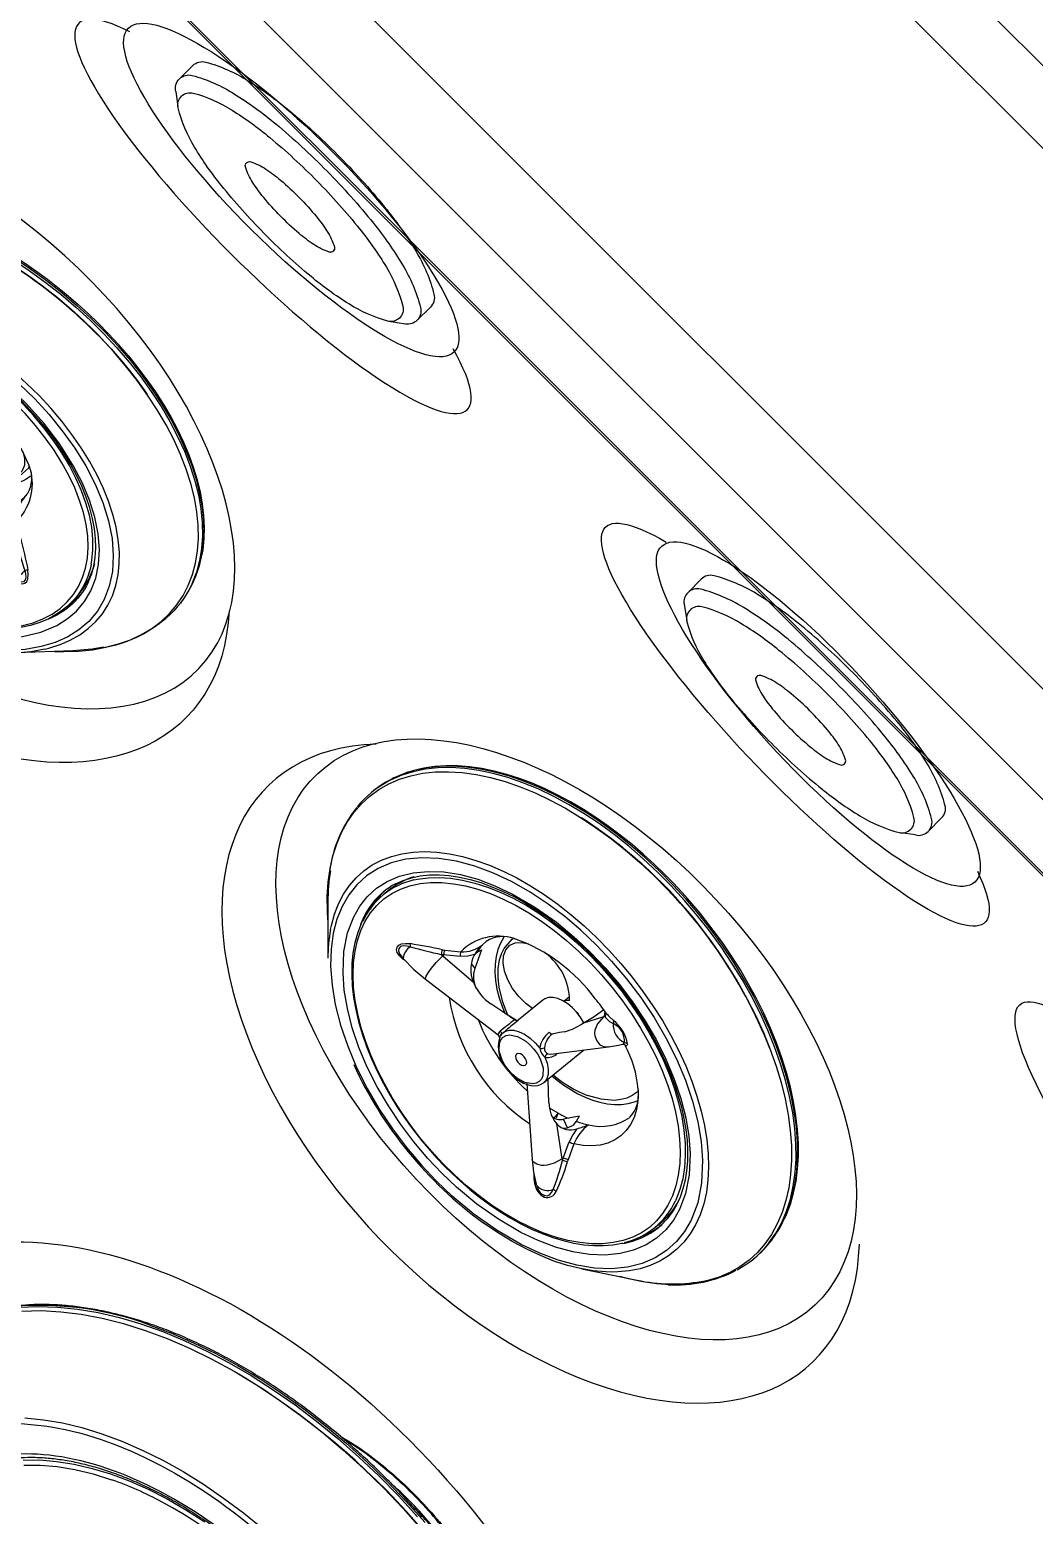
# Model space of a CAD drawing. Extents: x 398 to 509, y 623 to 780.
# Drawn here: x 493.93 to 499.46, y 717.08 to 725.25 of the extents above; entities that cross this region are included whole.
import ezdxf

# ---------------------------------------------------------------- set-up
doc = ezdxf.new("R2010")
doc.units = 0
doc.header["$MEASUREMENT"] = 0
for name, color, linetype in [('1', 4, 'Continuous'), ('2', 3, 'Continuous'), ('BDIM_YELLOW', 2, 'Continuous'), ('JET', 3, 'Continuous'), ('Menu', 1, 'Continuous')]:
    doc.layers.add(name, color=color, linetype=linetype)

# ---------------------------------------------------------------- blocks, each defined once
blk = doc.blocks.new('5Dir_1645301-2')
at = {"layer": '1', "color": 3, "linetype": 'Continuous', "lineweight": 25}
blk.add_line((1.1456, -1.4903), (1.1532, -1.4878), dxfattribs=at)
at = {"layer": '1', "color": 3, "linetype": 'Continuous', "lineweight": 25, "flags": 128}
for points in [[(1.5568, -0.2687), (1.4969, -0.3367), (1.4286, -0.402), (1.3524, -0.4643), (1.2685, -0.5233), (1.1775, -0.5786), (1.1775, -0.5786)], [(1.6722, -1.2596), (1.5585, -1.3208), (1.4384, -1.3778), (1.3125, -1.4304), (1.1812, -1.4784), (1.045, -1.5217), (0.9045, -1.56), (0.7602, -1.5933), (0.6126, -1.6214), (0.4622, -1.6442), (0.3097, -1.6616), (0.1557, -1.6736), (0.0007, -1.68), (-0.1548, -1.681)], [(2.2001, -0.8194), (2.1323, -0.9001), (2.056, -0.9783), (1.9715, -1.0536), (1.8792, -1.1258), (1.7793, -1.1946), (1.6722, -1.2596)], [(1.7473, -0.4446), (1.6727, -0.5146), (1.5902, -0.5816), (1.5001, -0.6452), (1.4029, -0.7052), (1.2989, -0.7614), (1.1886, -0.8134), (1.0726, -0.861), (0.9514, -0.9041), (0.8254, -0.9424), (0.6953, -0.9757), (0.5616, -1.004), (0.4249, -1.027)], [(1.5797, -0.2838), (1.5205, -0.352), (1.4531, -0.4175), (1.3778, -0.4802), (1.2949, -0.5396), (1.2049, -0.5954), (1.1082, -0.6473), (1.0054, -0.6952), (0.8969, -0.7387), (0.7833, -0.7776), (0.6652, -0.8117)], [(2.2259, -0.8218), (2.1608, -0.9027), (2.0873, -0.9812), (2.0057, -1.057), (1.9162, -1.1297), (1.8192, -1.1991), (1.715, -1.265), (1.6041, -1.3271), (1.4868, -1.3852), (1.3637, -1.4391), (1.235, -1.4885), (1.1014, -1.5333), (0.9633, -1.5733), (0.8212, -1.6084), (0.6757, -1.6384), (0.5273, -1.6632), (0.3765, -1.6828), (0.224, -1.697), (0.0702, -1.7058), (-0.0842, -1.7092)], [(1.6787, -1.2973), (1.5656, -1.3581), (1.4463, -1.4147), (1.3212, -1.4671), (1.1909, -1.515), (1.0557, -1.5582), (0.9162, -1.5966), (0.7729, -1.63), (0.6264, -1.6583), (0.4771, -1.6814), (0.3257, -1.6992), (0.1727, -1.7116), (0.0186, -1.7186), (-0.1359, -1.7202)]]:
    blk.add_lwpolyline(points, dxfattribs=at)
at = {"layer": '1', "color": 3, "linetype": 'Continuous', "lineweight": 25}
for centre, radius, start, end in [((0.1921, 1.179), 2.015, 290.626, 299.27865), ((-0.1029, 2.0654), 2.9487, 249.51846, 289.92178), ((0.8358, 0.249), 1.7611, 298.59552, 322.60831), ((-0.1035, 2.4452), 4.1289, 252.28008, 287.71992)]:
    blk.add_arc(centre, radius, start, end, dxfattribs=at)
for points, knots in [([(-1.5883, 1.0334), (-1.1945, 1.2607), (-0.6604, 1.3884), (0.4534, 1.3884), (0.9875, 1.2607), (1.7751, 0.806), (1.9963, 0.4977), (1.9963, -0.1453), (1.7751, -0.4536), (1.3813, -0.681)], [0, 0, 0, 0, 0.25, 0.25, 0.5, 0.5, 0.75, 0.75, 1, 1, 1, 1]), ([(1.2411, -0.6), (1.5977, -0.3942), (1.7981, -0.1149), (1.7981, 0.4673), (1.5977, 0.7466), (0.8845, 1.1583), (0.4008, 1.274), (-0.6078, 1.274), (-1.0915, 1.1583), (-1.4481, 0.9524)], [0, 0, 0, 0, 0.25, 0.25, 0.5, 0.5, 0.75, 0.75, 1, 1, 1, 1]), ([(1.3813, -0.681), (0.9875, -0.9083), (0.4534, -1.036), (-0.6604, -1.036), (-1.1945, -0.9083), (-1.9821, -0.4536), (-2.2033, -0.1453), (-2.2033, 0.4977), (-1.9821, 0.806), (-1.5883, 1.0334)], [0, 0, 0, 0, 0.25, 0.25, 0.5, 0.5, 0.75, 0.75, 1, 1, 1, 1]), ([(-1.4481, 0.9524), (-1.8047, 0.7466), (-2.0051, 0.4673), (-2.0051, -0.1149), (-1.8047, -0.3942), (-1.0915, -0.8059), (-0.6078, -0.9216), (0.4008, -0.9216), (0.8845, -0.8059), (1.2411, -0.6)], [0, 0, 0, 0, 0.25, 0.25, 0.5, 0.5, 0.75, 0.75, 1, 1, 1, 1]), ([(1.7339, -0.023), (1.7304, -0.0362), (1.7209, -0.0713), (1.6967, -0.1275), (1.6631, -0.1914), (1.6221, -0.2538), (1.5744, -0.3147), (1.5201, -0.3737), (1.4595, -0.4307), (1.3926, -0.4854), (1.3198, -0.5378), (1.2414, -0.5874), (1.1576, -0.6341), (1.0689, -0.6778), (0.9757, -0.7182), (0.8783, -0.7552), (0.7772, -0.7885), (0.673, -0.8181), (0.5665, -0.8437), (0.4584, -0.8654), (0.3506, -0.8828), (0.2455, -0.896), (0.1526, -0.9046), (0.0698, -0.91), (-0.0124, -0.9135), (-0.0706, -0.914), (-0.1035, -0.9143)], [0, 0, 0, 0, 0.027332, 0.072799, 0.118018, 0.163018, 0.207847, 0.25255, 0.297163, 0.341716, 0.386228, 0.430709, 0.475161, 0.519584, 0.563967, 0.608293, 0.652529, 0.696626, 0.740495, 0.783973, 0.826717, 0.867857, 0.906357, 0.933713, 0.962615, 1, 1, 1, 1]), ([(-0.1035, -1.7286), (-0.0522, -1.7282), (0.0196, -1.7275), (0.1249, -1.7229), (0.2137, -1.7175), (0.319, -1.7086), (0.4287, -1.6964), (0.5424, -1.6807), (0.6582, -1.6613), (0.7749, -1.6383), (0.8914, -1.6114), (1.007, -1.5808), (1.121, -1.5466), (1.2326, -1.5087), (1.3415, -1.4673), (1.4471, -1.4224), (1.5489, -1.3743), (1.6467, -1.3229), (1.74, -1.2685), (1.8285, -1.2111), (1.9119, -1.151), (1.99, -1.0883), (2.0625, -1.023), (2.129, -0.9553), (2.1862, -0.8901), (2.2181, -0.8468), (2.2323, -0.8274)], [0, 0, 0, 0, 0.051832, 0.072404, 0.106585, 0.141972, 0.179847, 0.219293, 0.25994, 0.301493, 0.343741, 0.386529, 0.429744, 0.473295, 0.517116, 0.561155, 0.605372, 0.649738, 0.694231, 0.738837, 0.783549, 0.828367, 0.873296, 0.91835, 0.96355, 1, 1, 1, 1]), ([(0.5272, -1.6823), (0.5048, -1.6899), (0.4329, -1.7145), (0.3011, -1.7439), (0.1352, -1.7701), (-0.0355, -1.7827), (-0.2071, -1.7826), (-0.3771, -1.7699), (-0.5421, -1.7443), (-0.6838, -1.7118), (-0.7648, -1.6834), (-0.7974, -1.672)], [0, 0, 0, 0, 0.05568, 0.178797, 0.30186, 0.424915, 0.548026, 0.671148, 0.79422, 0.917269, 1, 1, 1, 1]), ([(-0.7647, -1.6774), (-0.7428, -1.6849), (-0.6724, -1.7094), (-0.5419, -1.7386), (-0.3771, -1.7644), (-0.207, -1.7771), (-0.0355, -1.7772), (0.1352, -1.7646), (0.3009, -1.7383), (0.4229, -1.7117), (0.4853, -1.6906), (0.4982, -1.6863)], [0, 0, 0, 0, 0.058427, 0.188106, 0.317809, 0.447564, 0.577307, 0.706992, 0.836685, 0.966435, 1, 1, 1, 1]), ([(-0.4098, -1.7176), (-0.3931, -1.7202), (-0.3294, -1.73), (-0.2147, -1.7374), (-0.0686, -1.7388), (0.0479, -1.7334), (0.1138, -1.7246), (0.132, -1.7221)], [0, 0, 0, 0, 0.095471, 0.3629429, 0.6304147, 0.8978867, 1, 1, 1, 1]), ([(-0.2855, -1.7248), (-0.2797, -1.7255), (-0.22, -1.732), (-0.1235, -1.7337), (-0.0342, -1.7287), (0.0004, -1.7268)], [0, 0, 0, 0, 0.062516, 0.636913, 1, 1, 1, 1])]:
    blk.add_open_spline(points, degree=3, knots=knots, dxfattribs=at)
blk = doc.blocks.new('3S-R_1644801-1')
at = {"layer": '1', "color": 3, "linetype": 'Continuous'}
for p, q in [((0.586, 1.5607), (0.5765, 1.5662)), ((-0.5285, 1.2364), (-0.5345, 1.231)), ((0.6165, 0.9931), (0.5805, 1.0139)), ((0.971, 0.6987), (0.921, 1.0049)), ((-0.0595, 0.6396), (-0.054, 0.6418)), ((-0.2644, 0.4846), (-0.265, 0.4841)), ((0.344, 0.4142), (0.4363, 0.4144)), ((0.4363, 0.4144), (0.4492, 0.4151)), ((-0.3786, 0.3504), (-0.3678, 0.3773)), ((-0.0731, 0.1207), (-0.2229, 0.4022)), ((0.1899, 0.3866), (0.2234, 0.3821)), ((0.1899, 0.3866), (0.2377, 0.3117)), ((0.2736, 0.3505), (0.2377, 0.3117)), ((0.2838, 0.3296), (0.2736, 0.3505)), ((0.4431, 0.3826), (0.2744, 0.2869)), ((0.4377, 0.3865), (0.3429, 0.3859)), ((0.4511, 0.3873), (0.4377, 0.3865)), ((0.4377, 0.3865), (0.4431, 0.3826)), ((0.4511, 0.3873), (0.4431, 0.3826)), ((-0.3745, 0.3225), (-0.3979, 0.3173)), ((-0.372, 0.3239), (-0.3745, 0.3225)), ((-0.3745, 0.3225), (-0.3683, 0.3193)), ((-0.372, 0.3239), (-0.3683, 0.3193)), ((-0.3683, 0.3193), (-0.2921, 0.2239)), ((0.0869, 0.1396), (-0.1581, 0.281)), ((0.2168, 0.2735), (0.2068, 0.2177)), ((0.6297, 0.3039), (0.6447, 0.3164)), ((0.6369, 0.3084), (0.6447, 0.3164)), ((0.1238, 0.0546), (0.5055, 0.2299)), ((-0.4039, 0.1047), (-0.3696, 0.0849)), ((0.0869, 0.1396), (0.0887, 0.1385)), ((-0.3353, -0.0258), (-0.1738, -0.119)), ((-0.1786, -0.1218), (-0.191, -0.1828)), ((-0.1774, -0.116), (-0.1776, -0.1169)), ((-0.1094, -0.1562), (-0.0903, -0.1673)), ((-1.3462, -0.175), (-1.3478, -0.1829)), ((-0.2147, -0.6695), (-0.0693, -0.1884)), ((-0.0885, -0.1683), (-0.0903, -0.1673)), ((-0.0815, -0.1714), (-0.071, -0.1749)), ((-0.0692, -0.1872), (-0.0696, -0.189)), ((-0.0634, -0.1763), (-0.0593, -0.1769)), ((-0.596, -0.2938), (-0.5965, -0.2904)), ((-0.503, -0.4437), (-0.5269, -0.4325)), ((-0.4741, -0.4394), (-0.3647, -0.4378)), ((-0.4512, -0.4571), (-0.4741, -0.4394)), ((-0.4512, -0.4571), (-0.4285, -0.4666)), ((-0.3802, -0.4607), (-0.3647, -0.4378)), ((-0.3683, -0.6267), (-0.2921, -0.4179)), ((-0.4015, -0.6277), (-0.4245, -0.5418)), ((-0.3979, -0.5356), (-0.3745, -0.6239)), ((-0.399, -0.6401), (-0.4015, -0.6277)), ((-0.3745, -0.6239), (-0.3683, -0.6267)), ((-0.3745, -0.6239), (-0.372, -0.6366)), ((-0.372, -0.6366), (-0.3683, -0.6267)), ((-0.2707, -0.8105), (-0.2733, -0.826)), ((-0.2915, -0.8488), (-0.278, -0.8251)), ((-0.6005, -1.0319), (-0.5645, -1.0527)), ((-0.4674, -1.0915), (-0.4725, -1.0886)), ((-0.4225, -1.3223), (-0.1323, -1.2125)), ((-1.0809, -1.3047), (-1.0713, -1.3102))]:
    blk.add_line(p, q, dxfattribs=at)
at = {"layer": '1', "color": 3, "linetype": 'Continuous', "flags": 128}
for points in [[(0.3212, 1.6422), (0.2661, 1.6439), (0.1963, 1.6401), (0.1245, 1.6298), (0.0511, 1.6132), (-0.0236, 1.5902), (-0.0992, 1.5609), (-0.1756, 1.5255), (-0.2522, 1.4842), (-0.3289, 1.437), (-0.4052, 1.3843), (-0.4809, 1.3262), (-0.5556, 1.263), (-0.629, 1.1949), (-0.7007, 1.1222), (-0.7706, 1.0454), (-0.8382, 0.9646), (-0.9034, 0.8802), (-0.9657, 0.7926), (-1.025, 0.7022), (-1.081, 0.6094), (-1.1334, 0.5145), (-1.182, 0.4179), (-1.2267, 0.3201), (-1.2672, 0.2215), (-1.3034, 0.1226), (-1.335, 0.0236), (-1.362, -0.0749), (-1.3843, -0.1725), (-1.4017, -0.2688), (-1.4142, -0.3634), (-1.4217, -0.4558), (-1.4242, -0.5458), (-1.4217, -0.6329), (-1.4142, -0.7167), (-1.4017, -0.7968), (-1.3843, -0.873), (-1.362, -0.9449), (-1.335, -1.0122), (-1.3034, -1.0746), (-1.2738, -1.1223)], [(0.3156, 1.6432), (0.2932, 1.6451), (0.2313, 1.6448), (0.1678, 1.6394), (0.1029, 1.6288), (0.0369, 1.6131), (-0.03, 1.5924), (-0.0975, 1.5668), (-0.1656, 1.5363), (-0.2338, 1.5011), (-0.302, 1.4613), (-0.37, 1.4171), (-0.4375, 1.3687), (-0.5042, 1.3161), (-0.57, 1.2598), (-0.6346, 1.1998), (-0.6978, 1.1365), (-0.7591, 1.0703), (-0.8183, 1.0016), (-0.8748, 0.9313), (-0.9276, 0.861), (-0.9769, 0.7909), (-1.0107, 0.74), (-1.0433, 0.6885), (-1.0882, 0.6134)], [(0.4842, 1.6065), (0.4708, 1.6109), (0.4085, 1.6265), (0.3434, 1.6356), (0.2757, 1.6383), (0.2059, 1.6346), (0.1341, 1.6243), (0.0607, 1.6077), (-0.014, 1.5846), (-0.0897, 1.5554), (-0.166, 1.52), (-0.2426, 1.4787)], [(-0.3304, -1.2875), (-0.3754, -1.3076), (-0.4506, -1.3367), (-0.5248, -1.3596), (-0.5978, -1.3762), (-0.6692, -1.3863), (-0.7386, -1.3901), (-0.8059, -1.3874), (-0.8706, -1.3783), (-0.9326, -1.3628), (-0.9915, -1.341), (-1.0472, -1.3129), (-1.0993, -1.2787), (-1.1476, -1.2386), (-1.1921, -1.1927), (-1.2323, -1.1411), (-1.2683, -1.0842), (-1.2997, -1.0222), (-1.3266, -0.9553), (-1.3487, -0.8838), (-1.366, -0.8081), (-1.3784, -0.7284), (-1.3859, -0.6451), (-1.3884, -0.5585), (-1.3859, -0.4691), (-1.3784, -0.3772), (-1.366, -0.2831), (-1.3487, -0.1874), (-1.3266, -0.0904), (-1.2997, 0.0076), (-1.2683, 0.1059), (-1.2323, 0.2043), (-1.1921, 0.3023), (-1.1476, 0.3995), (-1.0993, 0.4955), (-1.0472, 0.5898), (-0.9915, 0.6822), (-0.9326, 0.772), (-0.8706, 0.8591), (-0.8059, 0.943), (-0.7386, 1.0233), (-0.6692, 1.0997), (-0.5978, 1.1719), (-0.5248, 1.2396), (-0.4506, 1.3025), (-0.3754, 1.3602), (-0.2995, 1.4127), (-0.2233, 1.4595), (-0.1471, 1.5006), (-0.0712, 1.5358), (0.004, 1.5649), (0.0783, 1.5878), (0.1512, 1.6043), (0.2226, 1.6145), (0.292, 1.6183), (0.3593, 1.6156), (0.424, 1.6065), (0.486, 1.591), (0.5449, 1.5691), (0.6006, 1.5411), (0.6527, 1.5069), (0.7011, 1.4668), (0.7455, 1.4208), (0.7857, 1.3693), (0.8217, 1.3124), (0.8531, 1.2504), (0.88, 1.1835), (0.9021, 1.112), (0.9194, 1.0363), (0.9319, 0.9566), (0.9369, 0.9077)], [(-0.2426, 1.4787), (-0.3193, 1.4315), (-0.3956, 1.3788), (-0.4713, 1.3207), (-0.546, 1.2574), (-0.6194, 1.1894), (-0.6912, 1.1167), (-0.761, 1.0398), (-0.8287, 0.959), (-0.8938, 0.8747), (-0.9561, 0.7871), (-1.0154, 0.6967), (-1.0714, 0.6038), (-1.1238, 0.5089), (-1.1725, 0.4124), (-1.2171, 0.3146), (-1.2576, 0.216), (-1.2938, 0.117), (-1.3254, 0.0181), (-1.3525, -0.0804), (-1.3747, -0.178), (-1.3921, -0.2743), (-1.4046, -0.3689), (-1.4122, -0.4614), (-1.4147, -0.5513), (-1.4122, -0.6384), (-1.4046, -0.7222), (-1.3921, -0.8024), (-1.3747, -0.8786), (-1.3525, -0.9505), (-1.3254, -1.0178), (-1.2938, -1.0802), (-1.2576, -1.1374), (-1.2171, -1.1892), (-1.1725, -1.2354), (-1.1608, -1.246)], [(-0.7973, 0.0419), (-0.7607, 0.1305), (-0.7199, 0.2183), (-0.6753, 0.3048), (-0.627, 0.3895), (-0.5752, 0.472), (-0.5203, 0.5519), (-0.4626, 0.6287), (-0.4022, 0.7021), (-0.3396, 0.7717), (-0.2751, 0.8371), (-0.209, 0.8979), (-0.1417, 0.9539), (-0.0734, 1.0048), (-0.0046, 1.0502), (0.0643, 1.09), (0.1331, 1.124), (0.2013, 1.1519), (0.2687, 1.1737), (0.3348, 1.1892), (0.3993, 1.1983), (0.4619, 1.201), (0.5222, 1.1972), (0.58, 1.1871), (0.6349, 1.1706), (0.6867, 1.1478), (0.735, 1.1189), (0.7796, 1.084), (0.8204, 1.0432), (0.857, 0.9969), (0.8893, 0.9452), (0.9171, 0.8884), (0.9285, 0.8602)], [(-0.7684, 0.0343), (-0.7223, 0.1439), (-0.6699, 0.252), (-0.6079, 0.3639), (-0.5398, 0.4721), (-0.463, 0.5796), (-0.3812, 0.6808), (-0.2931, 0.7767), (-0.2015, 0.8638), (-0.1074, 0.9414), (-0.0116, 1.0085), (0.0827, 1.0635), (0.1765, 1.1072), (0.2944, 1.1461), (0.405, 1.1649), (0.5068, 1.165), (0.5788, 1.1534), (0.6462, 1.1318), (0.7121, 1.0982), (0.7717, 1.054), (0.8264, 0.997), (0.8731, 0.9294), (0.9121, 0.8502), (0.9418, 0.7616), (0.9619, 0.6644), (0.9722, 0.5598), (0.9726, 0.4512), (0.9636, 0.3376), (0.9383, 0.1869), (0.8993, 0.0366), (0.8485, -0.1102)], [(-0.7145, 0.0295), (-0.6716, 0.1318), (-0.6227, 0.2327), (-0.5648, 0.3372), (-0.5012, 0.4381), (-0.4296, 0.5385), (-0.3531, 0.633), (-0.2709, 0.7224), (-0.1854, 0.8038), (-0.0976, 0.8762), (-0.0082, 0.9388), (0.0798, 0.9901), (0.1674, 1.0309), (0.2775, 1.0672), (0.3807, 1.0848), (0.4758, 1.085), (0.5429, 1.0741), (0.6058, 1.0539), (0.6673, 1.0226), (0.7229, 0.9813), (0.7741, 0.9281), (0.8177, 0.865), (0.8541, 0.7911), (0.8818, 0.7083), (0.9005, 0.6177), (0.9101, 0.52), (0.9105, 0.4187), (0.9021, 0.3126), (0.8785, 0.1719), (0.8421, 0.0317), (0.7947, -0.1054)], [(-0.5698, 0.3141), (-0.5232, 0.391), (-0.5036, 0.4212), (-0.4701, 0.4705), (-0.434, 0.5202), (-0.3941, 0.5717), (-0.3512, 0.6233), (-0.3058, 0.6741), (-0.2582, 0.7234), (-0.209, 0.7707), (-0.1583, 0.8154), (-0.1065, 0.8571), (-0.0539, 0.8956), (-0.0009, 0.9305), (0.0523, 0.9617), (0.1055, 0.989), (0.1583, 1.0121), (0.2106, 1.0311), (0.2622, 1.0458), (0.3128, 1.0562), (0.3623, 1.0622), (0.4107, 1.0636), (0.4578, 1.0604), (0.5035, 1.0524), (0.5479, 1.0394), (0.5908, 1.0209), (0.6005, 1.0152)], [(-0.7023, -0.9224), (-0.713, -0.9058), (-0.7409, -0.8545), (-0.7642, -0.7982), (-0.7828, -0.7373), (-0.7965, -0.6721), (-0.8053, -0.603), (-0.8091, -0.5305), (-0.8078, -0.455), (-0.8015, -0.377), (-0.7903, -0.2968), (-0.7741, -0.2151), (-0.7532, -0.1322), (-0.7275, -0.0487), (-0.6973, 0.0349), (-0.6628, 0.1181), (-0.6241, 0.2004), (-0.5815, 0.2813), (-0.5353, 0.3604), (-0.4857, 0.4371), (-0.433, 0.511), (-0.3775, 0.5817), (-0.3196, 0.6487), (-0.2597, 0.7116), (-0.198, 0.77), (-0.135, 0.8236), (-0.071, 0.8721), (-0.0064, 0.9152), (0.0583, 0.9526), (0.1229, 0.9841), (0.1869, 1.0094), (0.2499, 1.0286), (0.3116, 1.0414), (0.3716, 1.0477), (0.4294, 1.0475), (0.4378, 1.047)], [(0.8607, 0.4268), (0.8575, 0.3506), (0.8493, 0.2721), (0.8361, 0.1916), (0.818, 0.1097), (0.7951, 0.0269), (0.7676, -0.0563), (0.7355, -0.1393), (0.6992, -0.2218), (0.6588, -0.3031), (0.6146, -0.3828), (0.5669, -0.4603), (0.5159, -0.5353), (0.4619, -0.6072), (0.4054, -0.6755), (0.3466, -0.74), (0.2859, -0.8001), (0.2237, -0.8555), (0.1604, -0.9059), (0.0963, -0.9509), (0.0319, -0.9903), (-0.0325, -1.0238), (-0.0964, -1.0512), (-0.1595, -1.0724), (-0.2214, -1.0872), (-0.2816, -1.0956), (-0.3399, -1.0974), (-0.3958, -1.0927), (-0.449, -1.0815), (-0.4993, -1.0638), (-0.5462, -1.0398), (-0.5894, -1.0097), (-0.6289, -0.9735), (-0.6641, -0.9316), (-0.6951, -0.8842), (-0.7215, -0.8316), (-0.7432, -0.774), (-0.7601, -0.7119), (-0.7721, -0.6457), (-0.779, -0.5757), (-0.7809, -0.5024), (-0.7778, -0.4263), (-0.7696, -0.3477), (-0.7564, -0.2673), (-0.7383, -0.1854), (-0.7154, -0.1026), (-0.6878, -0.0194), (-0.6558, 0.0637), (-0.6195, 0.1461), (-0.5791, 0.2274), (-0.5349, 0.3071), (-0.4871, 0.3847), (-0.4361, 0.4596), (-0.3822, 0.5315), (-0.3256, 0.5999), (-0.2669, 0.6643), (-0.2062, 0.7244), (-0.144, 0.7798), (-0.0806, 0.8302), (-0.0166, 0.8752), (0.0479, 0.9146), (0.1122, 0.9481), (0.1762, 0.9755), (0.2392, 0.9967), (0.3011, 1.0115), (0.3614, 1.0199), (0.4196, 1.0217), (0.4755, 1.017), (0.5288, 1.0058), (0.579, 0.9881), (0.6259, 0.9642), (0.6692, 0.934), (0.7086, 0.8979), (0.7439, 0.8559), (0.7748, 0.8085), (0.8012, 0.7559), (0.823, 0.6983), (0.8398, 0.6363), (0.8518, 0.57), (0.8588, 0.5001), (0.8607, 0.4268)], [(0.6002, 1.016), (0.6067, 1.0124), (0.6087, 1.0112)], [(0.6238, -0.3749), (0.667, -0.2961), (0.6832, -0.2641), (0.7088, -0.2106), (0.7335, -0.1548), (0.7578, -0.0947), (0.7806, -0.0319), (0.8014, 0.0326), (0.8199, 0.0983), (0.8355, 0.1646), (0.8482, 0.2308), (0.8577, 0.2966), (0.8639, 0.3616), (0.8667, 0.4253), (0.866, 0.4874), (0.8618, 0.5476), (0.854, 0.6057), (0.8427, 0.6613), (0.8277, 0.7143), (0.8091, 0.7644), (0.7869, 0.8113), (0.7611, 0.8549), (0.7574, 0.8598)], [(0.9285, 0.8602), (0.9403, 0.8268), (0.9587, 0.7607), (0.9723, 0.6905), (0.981, 0.6165), (0.9848, 0.5391), (0.9835, 0.4588), (0.9773, 0.3759), (0.9661, 0.2909), (0.9501, 0.2042), (0.9293, 0.1162), (0.9252, 0.1008)], [(-0.054, 0.6418), (-0.0514, 0.6428), (-0.0027, 0.659), (0.0447, 0.6686), (0.0902, 0.6715), (0.1333, 0.6677), (0.1736, 0.6571), (0.2107, 0.64), (0.244, 0.6164), (0.2733, 0.5868), (0.2981, 0.5513), (0.3184, 0.5104), (0.3337, 0.4645), (0.344, 0.4142)], [(0.0372, 0.1683), (0.049, 0.2039), (0.0611, 0.2477), (0.0706, 0.2922), (0.0774, 0.337), (0.081, 0.3813), (0.0815, 0.4247), (0.0785, 0.4668), (0.072, 0.5072), (0.062, 0.5455), (0.0482, 0.5814), (0.0306, 0.6145), (0.0092, 0.6444), (-0.0034, 0.6576)], [(-1.0882, 0.6134), (-1.14, 0.5197), (-1.1596, 0.4819), (-1.1908, 0.4187), (-1.2213, 0.3526), (-1.2519, 0.2815), (-1.2814, 0.207), (-1.3091, 0.1301), (-1.3347, 0.0516), (-1.3576, -0.0281), (-1.3778, -0.1083), (-1.3948, -0.1886), (-1.4087, -0.2685), (-1.4191, -0.3478), (-1.4262, -0.4259), (-1.4296, -0.5028), (-1.4295, -0.5779), (-1.4257, -0.6511), (-1.4183, -0.7222), (-1.4072, -0.7908), (-1.3924, -0.8567), (-1.3739, -0.9198), (-1.3517, -0.9798), (-1.3259, -1.0366), (-1.2963, -1.0899), (-1.2776, -1.1179)], [(-0.0538, 0.6416), (-0.0447, 0.6383), (-0.0181, 0.6196), (0.0052, 0.5962), (0.0248, 0.5688), (0.0409, 0.5373), (0.0615, 0.4666), (0.0679, 0.3896)], [(-0.2733, 0.4949), (-0.2649, 0.4953), (-0.261, 0.492), (-0.2626, 0.4863), (-0.2644, 0.4846)], [(-0.264, 0.4695), (-0.2658, 0.4725), (-0.2759, 0.4765)], [(-0.2634, 0.4698), (-0.266, 0.4777), (-0.2635, 0.4849)], [(-0.2232, 0.4028), (-0.2514, 0.4512), (-0.2638, 0.4696)], [(-0.3683, 0.3193), (-0.3206, 0.3012), (-0.2824, 0.2998), (-0.2666, 0.304), (-0.2528, 0.3109), (-0.2311, 0.3304), (-0.2174, 0.3549), (-0.2148, 0.3684), (-0.2156, 0.3828), (-0.225, 0.4023)], [(0.2736, 0.3505), (0.2456, 0.3755), (0.2234, 0.3821)], [(0.2595, 0.4), (0.2993, 0.3904), (0.3429, 0.3859)], [(0.4431, 0.3826), (0.4806, 0.3499), (0.5045, 0.3184), (0.512, 0.3035), (0.5169, 0.2892), (0.5205, 0.2632), (0.5169, 0.2421), (0.512, 0.2344), (0.5054, 0.2301)], [(0.6661, 0.3603), (0.6625, 0.3764), (0.6521, 0.3875), (0.637, 0.3937), (0.619, 0.3965)], [(0.6746, 0.3645), (0.6698, 0.3627), (0.6661, 0.3603)], [(-0.6426, -1.0129), (-0.6467, -1.0097), (-0.6797, -0.9766), (-0.7093, -0.9392), (-0.7355, -0.8977), (-0.7583, -0.8523), (-0.7776, -0.8032), (-0.7934, -0.7505), (-0.8055, -0.6944), (-0.814, -0.6352), (-0.8187, -0.5732), (-0.8196, -0.5086), (-0.8168, -0.4418), (-0.8102, -0.3731), (-0.7998, -0.3028), (-0.7858, -0.2314), (-0.7682, -0.1593), (-0.7472, -0.087), (-0.723, -0.0152), (-0.6963, 0.055), (-0.6682, 0.1213), (-0.6418, 0.1783), (-0.62, 0.2219), (-0.5937, 0.2716), (-0.5698, 0.3141)], [(-0.2921, 0.2239), (-0.351, 0.2695), (-0.4047, 0.3057)], [(0.2462, 0.2612), (0.2414, 0.2626), (0.2168, 0.2735)], [(0.5056, 0.2299), (0.5681, 0.262), (0.6238, 0.2982)], [(0.619, 0.2953), (0.6191, 0.295), (0.6191, 0.2949)], [(0.6295, 0.3041), (0.6285, 0.3025), (0.6234, 0.2987)], [(-0.2983, 0.2296), (-0.3183, 0.205), (-0.3375, 0.1749), (-0.353, 0.1427), (-0.3642, 0.11), (-0.3705, 0.078), (-0.3718, 0.048), (-0.368, 0.0213), (-0.3592, -0.001), (-0.3458, -0.0181), (-0.3353, -0.0258)], [(-0.3293, 0.1887), (-0.336, 0.1791), (-0.3409, 0.1685)], [(0.1795, 0.205), (0.126, 0.1827), (0.0604, 0.1549)], [(-0.2151, 0.1469), (-0.2007, 0.1229), (-0.1792, 0.0882)], [(0.0122, -0.1504), (-0.0288, -0.1651), (-0.0487, -0.1647), (-0.0665, -0.1582), (-0.081, -0.146), (-0.0913, -0.129), (-0.0992, -0.0861), (-0.0913, -0.0343), (-0.081, -0.0053), (-0.0665, 0.0236), (-0.0487, 0.0506), (-0.0288, 0.074), (0.0122, 0.1067)], [(-0.0692, 0.1051), (-0.0737, 0.1217), (-0.074, 0.1222)], [(-0.0455, 0.0964), (-0.0188, 0.1196), (0.0087, 0.1364), (0.0357, 0.1458), (0.0609, 0.1476), (0.0831, 0.1416), (0.0869, 0.1396)], [(0.0122, 0.1067), (0.0532, 0.1214), (0.0731, 0.1209), (0.0909, 0.1145), (0.1054, 0.1023), (0.1157, 0.0852), (0.1236, 0.0424), (0.1157, -0.0094), (0.1054, -0.0384), (0.0909, -0.0673), (0.0731, -0.0943), (0.0532, -0.1178), (0.0122, -0.1504)], [(0.0941, -0.0691), (0.1092, -0.039), (0.1142, -0.0265), (0.121, -0.0059), (0.1259, 0.0151), (0.1288, 0.0368), (0.1291, 0.0582), (0.1267, 0.0788), (0.1211, 0.098), (0.1123, 0.1153), (0.0998, 0.13), (0.0888, 0.1377)], [(-0.2845, -1.255), (-0.3076, -1.2586), (-0.3712, -1.2645), (-0.4327, -1.264), (-0.4918, -1.257), (-0.5481, -1.2437), (-0.6015, -1.2241), (-0.6516, -1.1982), (-0.6981, -1.1663), (-0.7408, -1.1284), (-0.7795, -1.0848), (-0.814, -1.0358), (-0.8441, -0.9815), (-0.8696, -0.9222), (-0.8904, -0.8584), (-0.9065, -0.7902), (-0.9176, -0.718), (-0.9238, -0.6423), (-0.9251, -0.5634), (-0.9213, -0.4817), (-0.9127, -0.3977), (-0.899, -0.3118), (-0.8806, -0.2244), (-0.8574, -0.136), (-0.8296, -0.0471), (-0.7973, 0.0419)], [(-0.7684, 0.0343), (-0.8076, -0.0759), (-0.8398, -0.1858), (-0.8659, -0.3009), (-0.8834, -0.4136), (-0.8925, -0.5272), (-0.892, -0.6358), (-0.8817, -0.7404), (-0.8616, -0.8375), (-0.8319, -0.9261), (-0.793, -1.0053), (-0.7462, -1.0729), (-0.6915, -1.1299), (-0.6319, -1.1742), (-0.566, -1.2077), (-0.4986, -1.2293), (-0.4267, -1.241), (-0.3509, -1.2426), (-0.2718, -1.234), (-0.1851, -1.2141), (-0.0963, -1.1831), (-0.0025, -1.1394), (0.0918, -1.0844), (0.1875, -1.0173), (0.2817, -0.9397), (0.3733, -0.8526), (0.4613, -0.7568), (0.5432, -0.6555), (0.62, -0.548), (0.6881, -0.4399), (0.7501, -0.3279), (0.8025, -0.2199), (0.8485, -0.1102)], [(0.7947, -0.1054), (0.7518, -0.2077), (0.7028, -0.3086), (0.6449, -0.4131), (0.5813, -0.514), (0.5097, -0.6144), (0.4333, -0.7089), (0.3511, -0.7983), (0.2656, -0.8797), (0.1777, -0.9521), (0.0884, -1.0148), (0.0004, -1.0661), (-0.0872, -1.1069), (-0.1973, -1.1432), (-0.3006, -1.1608), (-0.3956, -1.1609), (-0.4627, -1.15), (-0.5256, -1.1299), (-0.5872, -1.0985), (-0.6428, -1.0572), (-0.6939, -1.004), (-0.7375, -0.9409), (-0.7739, -0.867), (-0.8016, -0.7843), (-0.8203, -0.6936), (-0.8299, -0.596), (-0.8304, -0.4946), (-0.8219, -0.3886), (-0.7983, -0.2479), (-0.7619, -0.1076), (-0.7145, 0.0295)], [(-0.0903, -0.1673), (-0.1006, -0.1597), (-0.115, -0.1409), (-0.124, -0.116), (-0.127, -0.0861), (-0.124, -0.0528), (-0.115, -0.0176), (-0.1006, 0.0178), (-0.0815, 0.0517)], [(0.04, -0.0058), (0.0385, 0.0039), (0.0339, 0.0108), (0.027, 0.0139), (0.0183, 0.013), (0.009, 0.0082), (0, 0), (-0.0076, -0.0107), (-0.013, -0.0226), (-0.0155, -0.0345), (-0.0156, -0.0379), (-0.0141, -0.0477), (-0.0095, -0.0545), (-0.0026, -0.0576), (0.0061, -0.0568), (0.0154, -0.0519), (0.0244, -0.0437), (0.032, -0.033), (0.0374, -0.0211), (0.0399, -0.0093), (0.04, -0.0058)], [(-0.2715, -0.0626), (-0.284, -0.1066), (-0.3067, -0.1569), (-0.3364, -0.2041), (-0.3713, -0.2455), (-0.4096, -0.2787), (-0.4491, -0.302), (-0.4875, -0.314), (-0.5228, -0.314), (-0.553, -0.3021), (-0.5763, -0.2788), (-0.5916, -0.2456), (-0.5973, -0.208)], [(-0.1792, -0.1331), (-0.194, -0.1951), (-0.2151, -0.2858)], [(-0.1898, -0.1766), (-0.2464, -0.2281), (-0.3163, -0.2759), (-0.363, -0.2995), (-0.4105, -0.3167), (-0.4577, -0.3263), (-0.493, -0.3282), (-0.5265, -0.3249), (-0.588, -0.3027), (-0.5951, -0.2977)], [(-0.5836, -0.3489), (-0.5834, -0.3489), (-0.5465, -0.355), (-0.5078, -0.3558), (-0.4676, -0.3513), (-0.4266, -0.3416), (-0.3851, -0.3268), (-0.3436, -0.3072), (-0.3025, -0.2831), (-0.2623, -0.255), (-0.2233, -0.2232), (-0.1936, -0.1956)], [(-0.071, -0.1749), (-0.07, -0.1752), (-0.0634, -0.1763)], [(-0.382, -1.1076), (-0.3693, -1.109), (-0.317, -1.1092), (-0.2631, -1.1042), (-0.208, -1.0941), (-0.1519, -1.079), (-0.0951, -1.0589), (-0.0378, -1.0339), (0.0197, -1.0043), (0.0771, -0.9701), (0.1342, -0.9317), (0.1906, -0.8891), (0.2461, -0.8427), (0.3004, -0.7927), (0.3531, -0.7395), (0.4039, -0.6838), (0.452, -0.6262), (0.4965, -0.5687), (0.5357, -0.5141), (0.5625, -0.4743), (0.5909, -0.4298), (0.6238, -0.3749)], [(-0.4366, -0.466), (-0.4147, -0.4974), (-0.3979, -0.5356)], [(-0.2148, -0.6694), (-0.2148, -0.6696), (-0.2174, -0.6715), (-0.2311, -0.6718), (-0.2528, -0.6683), (-0.2666, -0.665), (-0.2824, -0.6604), (-0.3206, -0.6469), (-0.3683, -0.6267)], [(-0.2766, -0.8233), (-0.2424, -0.7485), (-0.2147, -0.6695)], [(-0.3518, -0.8112), (-0.3481, -0.8317), (-0.3422, -0.8495), (-0.3332, -0.8622), (-0.3208, -0.8674), (-0.3073, -0.8645), (-0.2947, -0.8537), (-0.2915, -0.8488)], [(-0.2733, -0.826), (-0.2839, -0.85), (-0.2966, -0.8668), (-0.31, -0.8758), (-0.3242, -0.878), (-0.3377, -0.8734), (-0.3492, -0.8621), (-0.3595, -0.8432), (-0.3678, -0.8175)], [(-0.2915, -0.8488), (-0.2841, -0.8374), (-0.2815, -0.8313)], [(-0.2784, -0.8248), (-0.2768, -0.8236), (-0.2767, -0.8232)], [(-0.2762, -0.8225), (-0.2756, -0.8236), (-0.2733, -0.826)]]:
    blk.add_lwpolyline(points, dxfattribs=at)
at = {"layer": '1', "color": 3, "linetype": 'Continuous'}
for centre, radius, start, end in [((0.2832, 1.0472), 0.5962, 60.52964, 86.3407), ((0.3076, 1.0784), 0.5569, 49.00674, 71.50527), ((0.1981, 0.9599), 0.7182, 17.24494, 48.17241), ((0.0286, 0.874), 0.902, 8.34282, 30.83238), ((1.2631, -0.744), 2.6706, 132.30721, 167.69817), ((1.3052, -0.7707), 2.7186, 132.41515, 158.96366), ((0.4108, 0.6368), 0.4111, 33.53655, 86.2356), ((0.3779, 0.6612), 0.4067, 60.12416, 79.92352), ((0.3797, 0.6682), 0.4116, 40.95118, 59.85175), ((0.3901, 0.6403), 0.4305, 30.58408, 59.49455), ((0.0308, 0.4866), 0.1768, 67.79871, 119.16617), ((0.2149, 0.0652), 0.6366, 115.66445, 138.88085), ((-0.0563, 0.4234), 0.2745, 5.9299, 55.83546), ((-0.1743, 0.3186), 0.2022, 119.28967, 163.12123), ((-0.2569, 0.4832), 0.0202, 144.3471, 199.26079), ((-0.3819, 0.484), 0.1062, 286.42805, 355.98277), ((-0.2453, 0.3742), 0.1068, 106.64646, 175.76454), ((-0.2776, 0.3699), 0.5011, 1.40089, 9.39934), ((0.35, 0.669), 0.2549, 238.47784, 268.6536), ((-0.2635, 0.0115), 0.6515, 36.61005, 42.51161), ((0.0891, 0.4106), 0.255, 354.43533, 0.79728), ((0.8215, 0.4211), 0.3853, 180.98531, 185.14596), ((0.5343, -0.5026), 0.9217, 84.48931, 95.29328), ((0.7303, 0.4197), 0.2811, 180.93021, 186.62461), ((0.656, 0.3984), 0.037, 153.76169, 182.98849), ((0.6225, 0.3626), 0.0522, 2.10577, 89.65283), ((0.5733, -0.3391), 1.1715, 145.22787, 150.28496), ((-0.3831, 0.3086), 0.0189, 53.84223, 122.62566), ((-0.4604, 0.3786), 0.0865, 325.22909, 340.99641), ((-0.4761, 0.3926), 0.1247, 326.59255, 355.17739), ((-0.3552, 0.3644), 0.018, 79.10341, 134.33338), ((-0.6025, 0.3987), 0.6704, 340.33308, 359.21547), ((-0.4727, 0.3715), 0.6964, 351.91421, 357.01006), ((0.1813, 0.3321), 0.1035, 334.07408, 40.95457), ((0.607, -0.9165), 1.3131, 89.47751, 96.82136), ((0.5594, 0.3429), 0.0802, 331.04221, 41.91575), ((0.5792, 0.3741), 0.0959, 297.01706, 354.24656), ((0.6051, 0.3629), 0.0611, 310.44659, 357.53603), ((-0.3855, 0.308), 0.0182, 52.73267, 119.00375), ((0.1146, 0.3763), 0.1831, 290.751, 330.78375), ((0.2238, 0.1854), 0.0884, 76.1943, 94.54743), ((0.1811, 0.2732), 0.0684, 333.43477, 34.17458), ((0.5061, 0.4711), 0.2165, 287.93916, 302.60415), ((0.7459, 0.365), 0.1449, 208.95074, 211.79991), ((1.0361, -0.6817), 2.4355, 158.64536, 168.18076), ((0.3567, -0.2757), 0.9533, 147.14014, 180.81119), ((-0.4824, -0.0435), 0.3282, 35.45478, 54.56856), ((-0.27, -0.1903), 0.3234, 110.72407, 164.6096), ((-0.3413, 0.1185), 0.0436, 188.39501, 229.70363), ((-0.2009, 0.0823), 0.0224, 325.69564, 15.11197), ((-0.1216, 0.182), 0.1101, 238.43705, 285.16936), ((-0.6663, 0.374), 1.018, 299.38276, 347.12499), ((-0.0999, 0.1056), 0.0307, 283.40841, 359.0023), ((-0.123, 0.0814), 0.0789, 11.00487, 65.56855), ((-0.1283, 0.1262), 0.088, 302.18015, 340.23075), ((-0.051, 0.1182), 0.0225, 215.90238, 284.12074), ((-1.172, 0.6728), 2.1746, 329.7514, 344.66024), ((-0.1096, 0.1858), 0.137, 237.92886, 281.84853), ((-0.796, 0.4453), 1.0285, 312.03123, 338.66944), ((-0.1272, 0.0448), 0.0463, 8.55758, 41.92257), ((-0.0729, 0.0072), 0.1836, 272.9282, 335.4432), ((5.3545, 9.1669), 10.8062, 239.17761, 239.62687), ((-0.1986, -0.1258), 0.0207, 339.45217, 38.27595), ((4.8331, 8.1083), 9.6459, 238.6921, 239.29115), ((-0.0561, -0.201), 0.04, 132.8974, 156.44391), ((-0.0768, -0.1609), 0.0289, 236.4269, 284.36526), ((-0.0632, -0.133), 0.0432, 234.95062, 269.61061), ((-0.0547, -0.1918), 0.0156, 106.93516, 177.78382), ((-0.3058, -0.2765), 0.2907, 183.42511, 245.9137), ((-0.4201, -0.2924), 0.1758, 180.04638, 232.58516), ((-0.4614, -0.2306), 0.2524, 312.10762, 347.38225), ((-0.3718, -0.2935), 0.1444, 272.80219, 317.12426), ((-0.5892, -0.5931), 0.1725, 17.28153, 60.01754), ((-0.4212, -0.2343), 0.2248, 248.65581, 262.31227), ((-0.3983, -0.2423), 0.227, 242.53079, 260.27059), ((-0.4146, -0.291), 0.1764, 262.82289, 313.96683), ((-1.1913, 0.6641), 2.187, 315.3505, 330.20373), ((-0.4218, -0.4938), 0.0481, 266.77655, 299.77856), ((-0.3967, -0.5646), 0.0633, 265.62596, 290.52976), ((-0.3939, -0.5736), 0.0668, 265.58547, 289.16326), ((5.3604, 0.2822), 5.8328, 189.09856, 190.86771), ((-6.576, -1.4417), 6.256, 5.78426, 7.39384), ((-0.3422, -0.8593), 0.0491, 101.36855, 121.54669), ((-0.3014, -0.744), 0.0841, 233.11702, 285.83187), ((-0.3926, -0.6753), 0.4128, 217.88898, 239.75814), ((-0.359, -0.6965), 0.4109, 213.34456, 266.02546), ((-0.3832, -0.707), 0.4018, 229.00722, 252.67003), ((-0.4008, -0.683), 0.4139, 241.98392, 260.73117), ((-0.7805, -0.7937), 0.5927, 213.66233, 239.55134), ((-0.3675, -0.6493), 0.4616, 252.94486, 270.02772), ((-0.4329, -0.4282), 0.84, 280.17651, 290.97415), ((-0.7928, -0.8277), 0.5571, 228.65725, 251.69312), ((-0.7461, -0.6766), 0.7156, 252.24824, 283.29806), ((-0.7961, -0.3429), 1.0483, 281.5341, 290.88024)]:
    blk.add_arc(centre, radius, start, end, dxfattribs=at)
blk = doc.blocks.new('MINI')
at = {"layer": '1', "color": 3}
for p, q in [((0.2229, 0.9315), (0.3274, 0.9315)), ((0.3908, 0.8949), (0.4404, 0.8282)), ((0.3908, 0.8949), (0.3908, 0.8949)), ((0.3864, -0.9017), (0.4406, -0.8279)), ((0.2229, -0.9315), (0.3274, -0.9315)), ((0.3274, -0.9315), (0.3274, -0.9315))]:
    blk.add_line(p, q, dxfattribs=at)
for points in [[(0.2229, 0.9315, 0.267867), (0.1595, 0.8949, 0.072378), (0.0653, 0.6587, 0.034036), (0.019, 0.3836, 0.024706), (0, 0, 0.024706), (0.019, -0.3836, 0.034036), (0.0653, -0.6587, 0.072378), (0.1595, -0.8949, 0.267867), (0.2229, -0.9315, 0.267867)], [(0.3908, 0.8949, 0.267867), (0.3274, 0.9315, 0.267867), (0.2639, 0.8949, 0.072378), (0.1697, 0.6587, 0.034036), (0.1234, 0.3836, 0.024706), (0.1044, 0, 0.024706), (0.1234, -0.3836, 0.034036), (0.1697, -0.6587, 0.072378), (0.2639, -0.8949, 0.267867), (0.3274, -0.9315, 0.267867)], [(0.3274, -0.9315, 0.238458), (0.3864, -0.9017, 0.072378)]]:
    blk.add_lwpolyline(points, format="xyb", dxfattribs=at)
for points in [[(0.3864, -0.8553, 0.267867), (0.4447, -0.8217, 0.072378), (0.5312, -0.6048, 0.034036), (0.5737, -0.3522, 0.024706), (0.5911, 0, 0.024706), (0.5737, 0.3522, 0.034036), (0.5312, 0.6048, 0.072378), (0.4447, 0.8217, 0.267867), (0.3864, 0.8553, 0.267867), (0.3282, 0.8217, 0.072378), (0.2417, 0.6048, 0.034036), (0.1992, 0.3522, 0.024706), (0.1818, 0, 0.024706), (0.1992, -0.3522, 0.034036), (0.2417, -0.6048, 0.072378), (0.3282, -0.8217, 0.267867)], [(0.3879, 0.3434, 0.280852), (0.3677, 0.3312, 0.066452), (0.3365, 0.2437, 0.030521), (0.3214, 0.1434, 0.022038), (0.3153, 0.0031, 0.022038), (0.3214, -0.1373, 0.030521), (0.3365, -0.2376, 0.066452), (0.3677, -0.3251, 0.280852), (0.3879, -0.3373, 0.280852), (0.408, -0.3251, 0.066452), (0.4392, -0.2376, 0.030521), (0.4543, -0.1373, 0.022038), (0.4605, 0.0031, 0.022038), (0.4543, 0.1434, 0.030521), (0.4392, 0.2437, 0.066452), (0.408, 0.3312, 0.280852)]]:
    blk.add_lwpolyline(points, format="xyb", close=True, dxfattribs=at)
blk = doc.blocks.new('pillow')
at = {"layer": 'BDIM_YELLOW', "linetype": 'Continuous', "lineweight": 25}
for p, q in [((-3.2298, 3.1506), (3.2298, 3.1506)), ((3.0636, 2.8291), (-3.0635, 2.8291)), ((4.2382, 0.7268), (-4.2382, 0.7268)), ((4.5556, 0.2965), (-4.5556, 0.2965)), ((-3.8562, 0), (3.8562, 0))]:
    blk.add_line(p, q, dxfattribs=at)
at = {"layer": 'BDIM_YELLOW', "linetype": 'Continuous', "lineweight": 25, "flags": 128}
blk.add_lwpolyline([(3.8562, 0.0105), (-0.4627, 0.0105), (-3.8562, 0.0105)], dxfattribs=at)
blk = doc.blocks.new('2018 PRISM')
at = {"layer": '1'}
blk.add_arc((82.2644, 63.1037), 14.0138, 1.80046, 90.99738, dxfattribs=at)
at = {"layer": '2'}
for centre, major_axis, ratio, start_param, end_param in [((96.6886, 80.5185), (-1.0683, 1.0622), 0.20523, 5.720864, 10.055458), ((98.1609, 75.8055), (-1.4886, 1.5923), 0.581751, 5.811848, 9.953837), ((96.211, 72.1537), (-1.9942, 2.3983), 0.593701, 5.811848, 9.953837)]:
    blk.add_ellipse(centre, major_axis=major_axis, ratio=ratio, start_param=start_param, end_param=end_param, dxfattribs=at)
for centre, major_axis, ratio in [((96.7894, 80.6636), (-0.8956, 0.8904), 0.244815), ((99.6879, 77.7821), (-0.8614, 0.9235), 0.244815), ((98.3012, 75.9932), (-1.3667, 1.4619), 0.56341), ((96.3981, 72.3309), (-1.903, 2.2885), 0.589288)]:
    blk.add_ellipse(centre, major_axis=major_axis, ratio=ratio, dxfattribs=at)
at = {"layer": '2', "extrusion": (0, 0, -1)}
blk.add_ellipse((94.8378, 79.4194), major_axis=(1.4425, -1.3871), ratio=0.56341, dxfattribs=at)
for centre, major_axis, ratio, start_param, end_param in [((94.6481, 79.2817), (1.5712, -1.5109), 0.581751, 5.811848, 9.953837), ((99.5611, 77.7236), (1.0429, -1.0871), 0.20523, 5.720864, 10.055458), ((101.7967, 74.9241), (0.9981, -1.2622), 0.192138, 5.585912, 10.12051)]:
    blk.add_ellipse(centre, major_axis=major_axis, ratio=ratio, start_param=start_param, end_param=end_param, dxfattribs=at)
at = {"layer": 'JET', "xscale": -1}
for name, p, rotation in [('MINI', (97.0604, 80.8408), 44.51831440036026), ('3S-R_1644801-1', (94.6839, 79.1845), 22.89140722480724)]:
    blk.add_blockref(name, p, dxfattribs=dict(at, rotation=rotation))
at = {"layer": 'JET'}
for name, p, rotation in [('MINI', (99.8617, 78.0257), 225.2022915180833), ('3S-R_1644801-1', (98.0782, 75.8866), 249.2693085698736), ('5Dir_1645301-2', (96.1421, 72.3054), 131.2480841606535)]:
    blk.add_blockref(name, p, dxfattribs=dict(at, rotation=rotation))
at = {"layer": 'Menu', "rotation": 315}
blk.add_blockref('pillow', (98.4024, 79.4119), dxfattribs=at)

msp = doc.modelspace()

# ---------------------------------------------------------------- block references
at = {"layer": '1'}
msp.add_blockref('2018 PRISM', (398.5801, 643.7055), dxfattribs=at)

doc.saveas('drawing.dxf')
